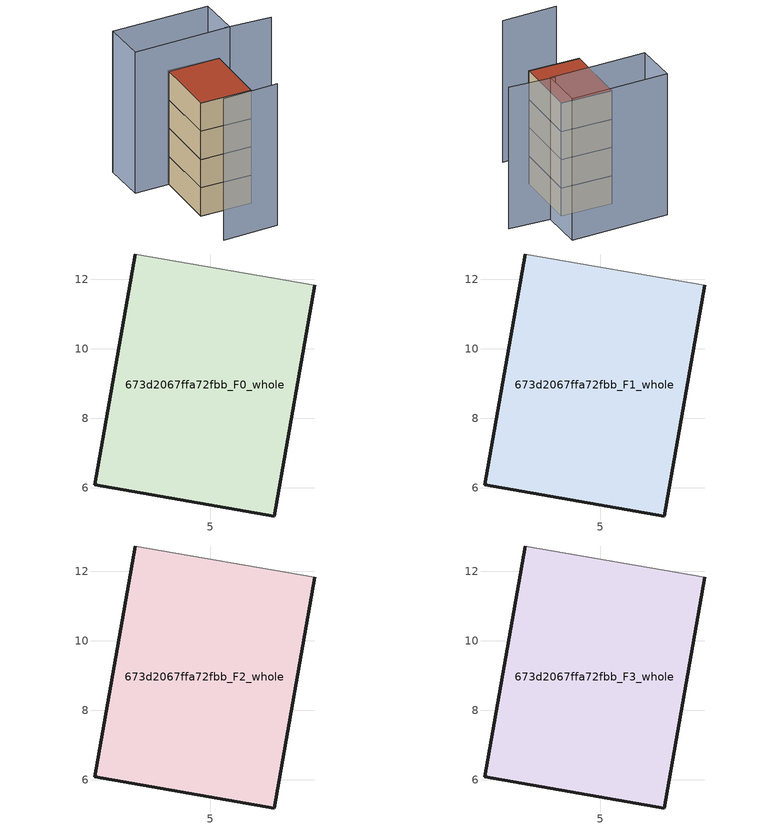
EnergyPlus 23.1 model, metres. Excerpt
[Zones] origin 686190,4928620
673d2067ffa72fbb_F0_whole
 floor ground (EU_floor_Construction): 6.84,5.18 8.01,11.83 2.84,12.73 1.68,6.09 z0
 wall outside (EU_wall_Construction): 8.01,11.83 6.84,5.18 1.68,6.09 2.84,12.73 z0:3
 wall adiabatic (EU_wall_Construction): 2.84,12.73 8.01,11.83 z0:3
673d2067ffa72fbb_F1_whole
 floor to 673d2067ffa72fbb_F0_whole (EU_floor_Construction): 6.84,5.18 8,11.83 2.84,12.73 1.68,6.09 z3
 wall outside (EU_wall_Construction): 8.01,11.83 6.84,5.18 1.68,6.09 2.84,12.73 z3:6
 wall adiabatic (EU_wall_Construction): 2.84,12.73 8.01,11.83 z3:6
673d2067ffa72fbb_F2_whole
 floor to 673d2067ffa72fbb_F1_whole (EU_floor_Construction): 6.84,5.18 8,11.83 2.84,12.73 1.68,6.09 z6
 wall outside (EU_wall_Construction): 8.01,11.83 6.84,5.18 1.68,6.09 2.84,12.73 z6:9
 wall adiabatic (EU_wall_Construction): 2.84,12.73 8.01,11.83 z6:9
673d2067ffa72fbb_F3_whole
 floor to 673d2067ffa72fbb_F2_whole (EU_floor_Construction): 6.84,5.18 8,11.83 2.84,12.73 1.68,6.09 z9
 wall outside (EU_wall_Construction): 8.01,11.83 6.84,5.18 1.68,6.09 2.84,12.73 z9:12
 wall adiabatic (EU_wall_Construction): 2.84,12.73 8.01,11.83 z9:12
 roof outside (EU_roof_Construction): 8.01,11.83 6.84,5.18 1.68,6.09 2.84,12.73 z12
shading: 0.77,1.27 6.37,0.57 / 13.24,10.78 8.66,11.77 / 9.75,15.95 9.12,11.62 / 9.12,11.62 -0.66,13.05 / -0.66,13.05 -0.03,17.37 / -0.03,17.37 9.75,15.95 z0:15
[Building]
EU S2 Campaign: North Axis=0; Terrain=City; Solar Distribution=FullExterior
[Site:Location]
Bologna: Latitude=44.5; Longitude=11.25; Time Zone=1; Elevation=37
[SizingPeriod:WeatherFileDays]
AnnualSizingPeriod: Begin Month=1; Begin Day of Month=1; End Month=12; End Day of Month=31; Day of Week for Start Day=Monday; Use Weather File Daylight Saving Period=No; Use Weather File Rain and Snow Indicators=No
[MATERIAL]
EU_InternalMass_Material: Roughness=MediumRough; Thickness=0.1; Conductivity=1; Density=1800; Specific Heat=900; Thermal Absorptance=0.9; Solar Absorptance=0.7; Visible Absorptance=0.7
[MATERIAL:NOMASS] Roughness=MediumRough; Thermal Absorptance=0.9; Solar Absorptance=0.7; Visible Absorptance=0.7
Name | Thermal Resistance
EU_wall_NoMass | 0.937881
EU_roof_NoMass | 0.548572
EU_floor_NoMass | 0.71348
[CONSTRUCTION]
EU_wall_Construction: EU_wall_NoMass
EU_roof_Construction: EU_roof_NoMass
EU_floor_Construction: EU_floor_NoMass
EU_InternalMass_Construction: EU_InternalMass_Material
[ZONE] Type=1; Multiplier=1; Ceiling Height=autocalculate; Volume=105.951; Floor Area=autocalculate; Part of Total Floor Area=Yes
673d2067ffa72fbb_F0_whole; 673d2067ffa72fbb_F1_whole; 673d2067ffa72fbb_F2_whole; 673d2067ffa72fbb_F3_whole
[INTERNALMASS] Construction=EU_InternalMass_Construction; Surface Area=35.3167
Name | Zone or ZoneList
673d2067ffa72fbb_F0_whole_EU_InternalMass | 673d2067ffa72fbb_F0_whole
673d2067ffa72fbb_F1_whole_EU_InternalMass | 673d2067ffa72fbb_F1_whole
673d2067ffa72fbb_F2_whole_EU_InternalMass | 673d2067ffa72fbb_F2_whole
673d2067ffa72fbb_F3_whole_EU_InternalMass | 673d2067ffa72fbb_F3_whole
[OTHEREQUIPMENT] Fuel Type=Electricity; Design Level Calculation Method=Watts/Area; Power per Zone Floor Area=1; Fraction Latent=0; Fraction Radiant=0; Fraction Lost=0; Carbon Dioxide Generation Rate=0; EndUse Subcategory=EU_Step8_InternalGains
Name | Zone or ZoneList or Space or SpaceList | Schedule
EU_Step8_InternalGain_673d2067ffa72fbb_F0_whole_f000 | 673d2067ffa72fbb_F0_whole | EU_Step8_GainSchedule_673d2067ffa72fbb_F0_whole_f000
EU_Step8_InternalGain_673d2067ffa72fbb_F1_whole_f000 | 673d2067ffa72fbb_F1_whole | EU_Step8_GainSchedule_673d2067ffa72fbb_F1_whole_f000
EU_Step8_InternalGain_673d2067ffa72fbb_F2_whole_f000 | 673d2067ffa72fbb_F2_whole | EU_Step8_GainSchedule_673d2067ffa72fbb_F2_whole_f000
EU_Step8_InternalGain_673d2067ffa72fbb_F3_whole_f000 | 673d2067ffa72fbb_F3_whole | EU_Step8_GainSchedule_673d2067ffa72fbb_F3_whole_f000
[ZONEVENTILATION:DESIGNFLOWRATE] Schedule=EU_AlwaysOn; Design Flow Rate Calculation Method=AirChanges/Hour; Air Changes per Hour=0.687892; Ventilation Type=Natural; Fan Pressure Rise=0; Fan Total Efficiency=1; Constant Term Coefficient=1; Temperature Term Coefficient=0; Velocity Term Coefficient=0; Velocity Squared Term Coefficient=0; Minimum Indoor Temperature=-100; Maximum Indoor Temperature=100; Delta Temperature=-100; Minimum Outdoor Temperature=-100; Maximum Outdoor Temperature=100; Maximum Wind Speed=40
Name | Zone or ZoneList or Space or SpaceList
EU_ConstantAir_673d2067ffa72fbb_F0_whole | 673d2067ffa72fbb_F0_whole
EU_ConstantAir_673d2067ffa72fbb_F1_whole | 673d2067ffa72fbb_F1_whole
EU_ConstantAir_673d2067ffa72fbb_F2_whole | 673d2067ffa72fbb_F2_whole
EU_ConstantAir_673d2067ffa72fbb_F3_whole | 673d2067ffa72fbb_F3_whole
[HVACTEMPLATE:THERMOSTAT] Constant Heating Setpoint=20; Constant Cooling Setpoint=50
EU_HeatOnly_673d2067ffa72fbb_F0_whole; EU_HeatOnly_673d2067ffa72fbb_F1_whole; EU_HeatOnly_673d2067ffa72fbb_F2_whole; EU_HeatOnly_673d2067ffa72fbb_F3_whole
[HVACTEMPLATE:ZONE:IDEALLOADSAIRSYSTEM] System Availability Schedule=EU_AlwaysOn; Maximum Heating Supply Air Temperature=50; Minimum Cooling Supply Air Temperature=13; Maximum Heating Supply Air Humidity Ratio=0.0156; Minimum Cooling Supply Air Humidity Ratio=0.0077; Heating Limit=NoLimit; Cooling Limit=NoLimit; Heating Availability Schedule=EU_AlwaysOn; Cooling Availability Schedule=EU_CoolingOff; Dehumidification Control Type=ConstantSensibleHeatRatio; Cooling Sensible Heat Ratio=0.7; Dehumidification Setpoint=60; Humidification Control Type=None; Humidification Setpoint=30; Outdoor Air Method=None; Outdoor Air Flow Rate per Person=0.00944; Outdoor Air Flow Rate per Zone Floor Area=0; Outdoor Air Flow Rate per Zone=0; Demand Controlled Ventilation Type=None; Outdoor Air Economizer Type=NoEconomizer; Heat Recovery Type=None; Sensible Heat Recovery Effectiveness=0.7; Latent Heat Recovery Effectiveness=0.65
Name | Template Thermostat
673d2067ffa72fbb_F0_whole | EU_HeatOnly_673d2067ffa72fbb_F0_whole
673d2067ffa72fbb_F1_whole | EU_HeatOnly_673d2067ffa72fbb_F1_whole
673d2067ffa72fbb_F2_whole | EU_HeatOnly_673d2067ffa72fbb_F2_whole
673d2067ffa72fbb_F3_whole | EU_HeatOnly_673d2067ffa72fbb_F3_whole
[SIZING:ZONE] Zone Cooling Design Supply Air Temperature Input Method=SupplyAirTemperature; Zone Cooling Design Supply Air Temperature=13; Zone Heating Design Supply Air Temperature Input Method=SupplyAirTemperature; Zone Heating Design Supply Air Temperature=50; Zone Cooling Design Supply Air Humidity Ratio=0.008; Zone Heating Design Supply Air Humidity Ratio=0.008; Cooling Design Air Flow Method=DesignDay; Cooling Design Air Flow Rate=0; Cooling Minimum Air Flow per Zone Floor Area=0.000762; Cooling Minimum Air Flow=0; Cooling Minimum Air Flow Fraction=0.2; Heating Design Air Flow Method=DesignDay; Heating Design Air Flow Rate=0; Heating Maximum Air Flow per Zone Floor Area=0.002032; Heating Maximum Air Flow=0.141576; Heating Maximum Air Flow Fraction=0.3; Account for Dedicated Outdoor Air System=No; Dedicated Outdoor Air System Control Strategy=NeutralSupplyAir; Dedicated Outdoor Air Low Setpoint Temperature for Design=autosize; Dedicated Outdoor Air High Setpoint Temperature for Design=autosize; Zone Load Sizing Method=Sensible Load Only No Latent Load; Zone Latent Cooling Design Supply Air Humidity Ratio Input Method=HumidityRatioDifference; Zone Cooling Design Supply Air Humidity Ratio Difference=0.005; Zone Latent Heating Design Supply Air Humidity Ratio Input Method=HumidityRatioDifference; Zone Humidification Design Supply Air Humidity Ratio Difference=0.005
673d2067ffa72fbb_F0_whole; 673d2067ffa72fbb_F1_whole; 673d2067ffa72fbb_F2_whole; 673d2067ffa72fbb_F3_whole
[SCHEDULE:CONSTANT]
Name | Hourly Value
EU_AlwaysOn | 1
EU_CoolingOff | 0
[SCHEDULE:FILE] Column Number=1; Rows to Skip at Top=0; Number of Hours of Data=8760; Column Separator=Comma; Interpolate to Timestep=No; Minutes per Item=60; Adjust Schedule for Daylight Savings=Yes
Name | File
EU_Step8_GainSchedule_673d2067ffa72fbb_F0_whole_f000 | ../../schedules/673d2067ffa72fbb/673d2067ffa72fbb_F0_whole_f000_gain.csv
EU_Step8_GainSchedule_673d2067ffa72fbb_F1_whole_f000 | ../../schedules/673d2067ffa72fbb/673d2067ffa72fbb_F1_whole_f000_gain.csv
EU_Step8_GainSchedule_673d2067ffa72fbb_F2_whole_f000 | ../../schedules/673d2067ffa72fbb/673d2067ffa72fbb_F2_whole_f000_gain.csv
EU_Step8_GainSchedule_673d2067ffa72fbb_F3_whole_f000 | ../../schedules/673d2067ffa72fbb/673d2067ffa72fbb_F3_whole_f000_gain.csv
